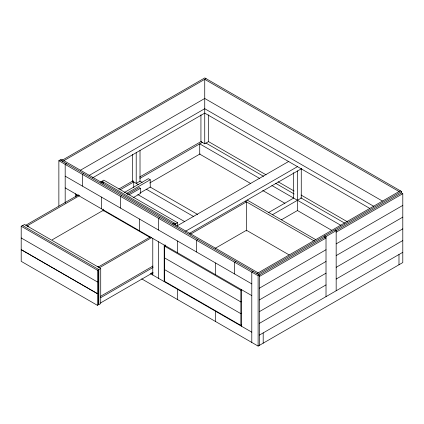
<?xml version="1.0" encoding="UTF-8"?>
<svg xmlns="http://www.w3.org/2000/svg" width="424" height="424" viewBox="0 0 424 424"><rect width="100%" height="100%" fill="white"/><g stroke="black" fill="none" stroke-linecap="round" stroke-linejoin="round"><path stroke-width="0.64" d="M58.862 206.069L58.862 160.707L61.395 159.239L62.667 159.975M61.395 160.707L204.803 77.91L401.523 191.484L401.523 192.803M62.604 161.401L206.011 78.604M58.862 160.707L65.185 164.358L66.451 163.622M66.451 163.696L65.185 164.427L251.792 272.166L253.059 271.36M80.475 170.204L204.739 98.463L382.427 201.05M83.608 173.602L82.341 174.333L82.341 186.057M89.082 175.494L204.739 108.719L373.83 206.345M92.517 177.905L204.739 113.118L369.818 208.423M21.2 226.231L97.388 270.221L98.66 269.484L98.66 304.586L97.388 305.317L21.2 261.332L21.2 226.231L22.467 225.499L98.819 269.579L100.721 268.477L100.721 303.579L98.819 304.676L98.819 269.579M22.626 225.589L24.534 224.492L100.721 268.477M25.8 225.224L78.477 194.812M100.234 182.251L103.853 180.158L177.508 222.685L177.508 225.992M27.025 225.928L79.696 195.517M101.458 182.956L103.175 181.965L103.175 183.952M118.815 189.03L133.157 180.751M139.469 177.11L201.421 141.34M120.453 189.623L133.634 182.018M139.936 178.377L202.449 142.289M200.934 114.851L200.934 141.621L204.739 143.821L208.544 141.621L208.544 114.851M124.418 192.475L148.342 178.663L150.244 179.76L150.244 187.09L139.994 193.01M121.683 195.581L120.411 196.312L120.411 208.041M126.326 193.577L150.244 179.76M127.184 194.483L139.141 187.583L140.413 188.314L140.413 193.503L133.581 197.446M129.023 194.886L140.413 188.314M149.677 183.014L200.096 153.901M52.216 239.799L103.175 210.378L149.884 237.35M159.758 217.565L158.486 218.296L158.486 230.02M98.23 267.041L150.329 236.958M172.663 224.068L174.381 223.077M99.455 267.745L151.554 237.663M173.882 224.773L177.508 222.685M176.628 226.146L288.861 161.343M98.66 281.207L97.388 281.944L21.2 237.954M185.511 231.271L297.749 166.473M241.691 324.895L240.848 325.383L164.655 281.393L164.655 246.222L165.503 245.734M189.136 233.555L301.756 168.556M190.36 234.26L246.471 201.866L246.471 231.006M98.66 292.862L97.388 293.594L21.2 249.609M98.66 292.936L97.388 293.668L21.2 249.678M197.833 239.544L196.561 240.281L196.561 252.004M100.589 296.27L152.969 266.028M100.721 297.659L153.101 267.417M100.721 302.847L153.101 272.606M268.546 212.572L293.647 198.082L293.647 172.616M272.351 214.772L301.263 198.082L301.263 168.699M214.979 248.459L246.471 230.28L289.195 254.946M281.478 219.759L297.452 210.537L297.452 170.893M235.908 261.529L234.636 262.26L234.636 273.984M256.912 273.586L400.32 190.789M258.115 274.28L401.523 191.484M251.792 342.438L251.792 272.097L258.115 275.743L324.747 237.276L326.014 238.007L259.387 276.48M324.747 237.8L324.747 235.813L326.014 236.544L401.533 192.947L402.8 193.678L402.795 262.562L258.115 346.09L141.722 278.891M336.168 232.145L402.8 193.678M164.655 246.222L240.848 290.212L241.691 289.719M259.387 288.203L326.014 249.736M336.168 243.874L402.8 205.402M241.691 301.443L240.848 301.936L164.655 257.946M259.387 299.927L326.014 261.46M336.168 255.598L402.8 217.125M241.691 313.166L240.848 313.659L164.655 269.669M259.387 311.651L326.014 273.183M336.168 267.321L402.8 228.849M259.387 323.374L326.014 284.907M336.168 279.045L402.8 240.572M259.387 335.098L402.8 252.301M28.758 226.395L27.661 226.294A1.797 1.039 -60 0 1 28.758 226.395L28.885 226.676M399.048 191.521L204.739 79.336L204.739 143.821M208.179 141.409L266.071 174.831M278.107 181.785L294.155 191.049M301.035 195.019L347.463 221.826M205.826 142.978L263.601 176.336M275.616 183.274L294.203 194.007M300.786 197.807L344.834 223.236M259.795 178.536L199.725 143.858L199.725 154.119L250.642 183.513M271.811 185.474L341.029 225.436M334.902 229.951L336.168 230.683L336.168 290.769M262.657 190.445L284.965 203.329M297.553 210.596L331.875 230.412M247.15 200.059L315.663 239.613M245.247 201.156L314.332 241.044M139.835 181.08L142.125 182.399M150.133 187.026L197.616 214.438M138.314 184.599L132.405 181.186L132.405 154.416M146.322 189.221L193.805 216.638M137.742 194.526L184.652 221.609M101.951 181.26L175.6 223.782L175.6 225.107M63.87 160.669L258.179 272.855M60.129 159.975L259.387 275.012L259.387 345.359M65.185 176.151L251.792 283.889M65.185 187.874L251.792 295.613M151.516 272.823L152.884 273.613M150.25 273.554L251.792 332.178M398.984 254.501L398.984 264.762M326.014 236.544L326.014 296.63M263.193 332.898L263.193 343.159M258.115 275.743L258.115 346.09M241.638 289.751L241.638 326.316M240.848 290.212L240.848 325.383M215.599 262.997L215.599 274.72M215.599 311.285L215.599 321.54M177.524 241.012L177.524 252.736M177.524 289.3L177.524 299.561M165.466 244.961L165.466 246.27M164.199 245.04L164.199 281.61M158.486 241.744L158.486 278.314M152.778 238.447L152.778 275.012M140.021 150.494L140.021 181.186L136.21 183.385L136.21 152.693M139.448 219.028L139.448 230.751M133.74 181.954L133.74 187.726M103.175 209.117L103.175 211.104M101.378 197.049L101.378 208.772M97.388 270.221L97.388 305.317M76.638 194.33L76.638 196.286M75.366 193.757L75.366 197.022M65.185 164.358L65.185 203.144M97.562 266.654A1.797 1.039 -60 0 1 98.787 267.035"/></g></svg>
